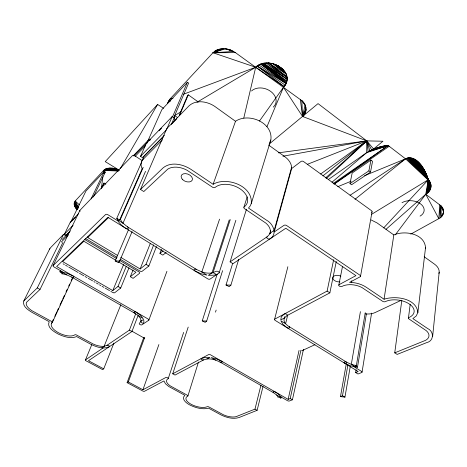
<?xml version="1.0" encoding="UTF-8"?>
<svg xmlns="http://www.w3.org/2000/svg" width="467" height="467" viewBox="0 0 467 467"><rect width="100%" height="100%" fill="white"/><g stroke="black" fill="none" stroke-linecap="round" stroke-linejoin="round"><path stroke-width="0.7" d="M332.008 182.194L366.729 152.61L366.776 140.888L318.045 103.616L269.138 144.081M385.964 229.344L425.764 194.254C431.234 191.709 432.921 183.899 428.274 179.748L408.018 157.793L405.554 158.833L350.057 195.27M427.9 192.69L428.274 179.748C425.297 170.525 419.448 157.373 408.018 157.793M197.033 102.22L255.706 67.254C267.649 54.773 297.683 71.527 283.469 87.282L259.454 121.052M401.83 300.234L394.738 352.848L397.166 354.406L426.768 342.585C434.088 340.98 434.17 331.36 427.649 328.546L412.869 318.605L416.208 315.99L417.866 312.551L425.525 247.691C424.637 233.547 404.685 230.173 393.827 234.948L384.055 299.224L366.134 287.176C361.254 283.989 355.393 282.447 349.59 282.383L360.039 276.838A1.932 1.144 10.1 0 0 359.946 275.197L286.703 225.579A1.996 1.267 14.5 0 0 283.948 225.368L274.199 231.976L291.653 168.569C291.91 163.666 288.565 159.387 284.771 156.655L268.653 145.085M427.241 193.245L428.274 179.748L427.457 177.145M432.652 336.333L439.184 272.185C439.435 268.864 437.1 266.009 434.543 264.182L424.182 256.745M417.877 312.481C416.348 298.08 395.24 295.494 384.055 299.224M287.228 79.273L287.042 81.077L262.874 63.506L287.228 79.273L287.117 77.429L268.496 63.033L263.954 63.284L287.228 79.273L266.19 63.033L287.117 77.429M230.249 219.618L213.028 272.681C220.646 275.699 210.594 275.203 208.533 275.267L211.983 272.921L216.087 271.368A1.775 1.004 17.7 0 1 218.463 271.671A1.775 1.004 17.7 0 1 218.86 273.183L210.092 279.068A1.751 0.975 18 0 1 207.751 278.834L107.889 217.289L56.659 266.534L148.156 319.031A1.559 0.771 19.7 0 1 148.704 320.274L141.98 324.787A1.541 0.747 19.9 0 1 140.018 324.571A1.541 0.747 19.9 0 1 139.376 323.368L140.888 321.267L143.538 319.469C144.385 321.745 143.97 325.341 140.701 321.804L141.215 320.444M101.368 188.493L102.804 176.935M103.254 173.321L103.61 170.437C107.941 166.556 114.59 168.003 119.354 170.268L105.233 161.617L157.607 104.439L163.538 108.303M426.529 193.77L428.274 179.748L426.861 175.516M408.45 318.091L410.184 304.379M425.525 247.691L425.344 248.543M362.048 372.129L371.598 313.123M366.391 313.777L357.483 367.225L355.334 365.894L356.391 365.463L365.258 312.668M353.939 366.712L361.546 371.411A1.623 0.8 10.9 0 1 361.616 372.567L357.985 373.997L355.65 372.567L356.128 369.701M355.609 366.998L351.312 364.342L360.413 311.641M426.208 173.917L428.274 179.748L425.764 194.254L395.286 234.86M346.321 363.618L340.472 396.617L344.944 397.125L350.303 366.216M340.472 396.617L342.48 395.759L347.845 365.229M77.248 209.701C74.948 207.64 72.782 203.717 75.228 200.973L103.61 170.437L106.692 168.581L104.462 169.684M441.297 216.84L443.65 212.141L440.988 205.947L441.297 216.84L442.949 214.616L443.65 212.141L442.792 208.311L440.988 205.947L440.147 217.809L439.756 204.885L438.805 218.655L425.764 194.254L439.756 204.885C445.162 208.031 444.625 216.309 438.805 218.655L410.767 234.13M360.547 276.184L372.065 211.703M351.365 281.023L351.307 282.582L351.785 281.046M370.518 172.066L372.538 161.319L370.932 160.105L352.182 172.977L349.981 183.584L351.587 184.757L370.518 172.066L368.889 170.846L370.932 160.105M439.184 272.185L438.916 273.534M338.808 285.103L342.48 266.575M287.018 315.604A1.71 0.928 14 0 0 286.65 314.238A1.71 0.928 14 0 0 284.333 314.005L281.338 316.743L280.737 319.936L284.479 317.957L287.018 315.604L329.848 292.867L336.298 261.462M355.65 372.567L358.183 371.557L275.186 320.403A1.687 0.899 14.4 0 1 274.9 319.06L327.122 291.081L333.66 259.681M280.369 396.611L287.485 400.686A1.442 0.648 13.8 0 0 289.464 400.966L292.418 399.805L303.462 349.357M203.635 359.876L175.032 375.065L172.732 373.798L208.574 354.593A1.5 0.718 16.9 0 1 210.588 354.856L288.151 399.355L290.217 398.538L300.9 350.215M288.151 399.355L299.043 350.443M169.258 101.847L168.756 100.539L167.706 103.143L169.632 99.401L212.999 52.742C218.97 46.782 229.058 48.008 235.45 52.643L301.845 100.679L305.091 104.982L302.528 116.452L366.776 140.888L382.94 141.238L373.553 149.002L366.729 152.61L328.307 179.556M280.836 398.158C280.404 395.275 277.69 393.459 275.396 392.041A1.454 0.665 14.3 0 0 273.434 391.749A1.454 0.665 14.3 0 0 273.586 392.724L276.592 394.983A11.687 5.277 14.6 0 1 277.988 397.289L278.828 397.008L280.836 398.158L281.163 396.746M243.786 118.034L255.706 67.254L257.194 66.01L260.808 64.119L286.557 82.805L261.824 63.781L286.837 81.953L262.874 63.506M346.718 362.252L287.748 325.744L285.606 323.724L287.637 315.272M284.479 317.957L284.823 316.544M143.766 337.501L127.094 382.654L142.791 391.013A1.319 0.555 18.6 0 0 144.513 391.264L163.923 380.961L165.487 383.786L168.803 386.524L184.891 395.321C180.455 399.046 187.249 403.914 190.618 405.368C196.122 407.936 202.532 409.711 208.568 408.17L220.803 414.807C226.308 417.545 232.922 419.401 238.987 417.556L257.119 410.318L263.026 386.442M127.094 382.654L128.314 381.959L142.943 389.758L165.773 377.523A1.383 0.613 18.1 0 1 167.565 377.762A1.383 0.613 18.1 0 1 168.091 378.743L167.402 379.204A11.231 4.927 17.7 0 0 170.508 386.028L187.32 395.216A1.348 0.578 17.3 0 1 187.74 396.133L187.331 396.355A12.049 5.143 16.9 0 0 191.19 404.323A12.049 5.143 16.9 0 0 206.758 406.897L207.22 406.71A1.331 0.566 16.5 0 1 208.982 406.99L223.43 414.789A10.922 4.647 15.8 0 0 236.016 416.687L254.976 409.127L260.936 385.246M274.578 319.41L287.865 266.721M291.618 167.215L274.123 230.663C270.796 231.79 269.512 234.755 267.071 236.816A1.938 1.197 15.5 0 0 267.538 238.567A1.938 1.197 15.5 0 0 270.148 238.754C277.818 234.031 273.049 223.53 266.558 220.208L248.479 208.048L250.143 206.052L251.269 203.536L270.837 139.96C273.399 122.681 248.642 112.261 235.502 121.286L213.121 184.267L191.061 169.433C183.105 164.267 171.202 161.325 163.164 167.828L140.514 189.439L143.795 191.546L167.764 169.13A16.759 10.794 22.2 0 1 187.028 170.245L212.462 187.174A2.055 1.343 20 0 0 215.176 187.384L215.9 186.829A18.301 11.85 18.7 0 1 240.126 188.872A18.301 11.85 18.7 0 1 244.883 206.309L244.2 206.875A2.014 1.29 17.4 0 0 244.667 208.772L265.758 223.033A15.966 9.959 16.4 0 1 269.827 233.675M251.269 203.536C253.044 185.749 226.618 176.363 213.121 184.267M49.438 249.547L50.448 247.79L63.553 234.364L66.098 235.876M269.862 233.558L270.65 230.751M232.654 263.429L226.01 284.993L229.169 286.65L230.891 285.133L238.713 259.337M215.497 312.154L216.145 310.07M187.909 395.958L198.463 362.071M394.738 352.848L425.612 340.32A14.915 7.933 8 0 0 426.196 330.618L408.969 318.961A1.874 1.027 7.9 0 1 408.964 317.519L409.769 317.14A16.923 9.433 8.4 0 0 409.302 303.988A16.923 9.433 8.4 0 0 386.145 301.256L385.304 301.629A1.891 1.068 9 0 1 382.701 301.343L361.995 287.567A15.242 8.721 10.5 0 0 343.443 285.769L341.937 286.446A1.874 1.086 11.1 0 1 339.363 286.119A1.874 1.086 11.1 0 1 339.264 284.578L355.942 275.641L285.792 228.258L232.98 263.703L230.091 261.87L246.465 209.228M243.902 207.29L247.183 196.858M217.237 274.006L202.246 320.876L205.176 322.358L206.677 321.086L222.596 270.65M219.128 272.862L235.858 220.319M211.983 272.921L229.239 219.893M270.837 139.96L269.704 142.575M172.732 373.798L188.207 327.081M168.219 378.597L183.642 332.399M201.837 271.94L196.549 269.488A1.763 0.987 18.8 0 0 194.26 269.342A1.763 0.987 18.8 0 0 194.792 270.848L200.927 273.72L206.974 275.116L201.837 271.94L219.56 219.157M142.943 389.758L158.891 344.553M128.314 381.959L144.752 337.32M148.862 320.099L166.929 271.327M113.884 343.122L103.727 368.854L88.456 360.711L131.939 331.529L138.156 315.266M101.882 347.792L104.118 346.275L106.978 345.329L129.417 330.111L135.681 313.847M166.17 252.495L162.808 255.122L159.924 253.347L161.471 249.314M120.118 259.185L139.972 271.047A1.687 0.905 21.1 0 0 142.161 271.263L148.85 266.032L156.445 246.57M120.79 257.37L140.147 268.963L146.025 264.328L153.684 244.866M140.147 268.963L150.351 243.313M104.118 346.275L120.865 304.682M119.505 260.282L138.921 271.87A1.681 0.899 21.2 0 1 139.534 273.318L133.089 278.35L130.328 276.721L133.06 269.961M113.283 292.71A1.594 0.806 21.6 0 0 114.759 292.681L120.708 288.028L128.985 267.801M49.811 248.631L23.782 301.005C22.107 306.364 28.411 310.158 32.276 312.516L49.216 321.705C46.472 327.408 54.108 331.763 58.276 334.086C63.851 336.643 70.628 339.03 76.629 336.579L90.779 344.255C96.342 346.975 103.388 349.555 109.36 346.683A1.436 0.648 20.4 0 0 108.817 345.615A1.436 0.648 20.4 0 0 106.978 345.329M116.114 260.446L83.856 241.229L62.636 261.584L112.78 290.579L118.005 286.452L126.347 266.225M85.432 359.987L91.795 344.634M112.78 290.579L123.644 264.462M266.972 126.674L283.469 87.282L302.528 116.452C307.747 112.547 306.696 104.497 301.845 100.679L302.528 116.452L304.665 114.053M128.536 229.595L115.18 260.96L118.42 262.617L119.692 261.035L132.091 231.603M188.283 94.836L180.064 114.275L179.299 115.057L187.53 95.63L188.283 94.836L198.294 101.981M171.307 124.561L174.138 117.947L172.165 116.575L146.294 143.404L140.514 156.334L142.453 157.618L164.396 135.319M173.771 117.69L188.604 83.079L187.43 82.233L161.815 109.692L146.656 143.643M140.514 189.439L166.725 128.664L188.977 105.863C196.233 99.214 207.833 101.462 215.223 106.727L235.502 121.286M172.165 116.575L166.468 129.791L140.514 156.334M172.533 116.832L187.43 82.233M141.816 161.786L116.791 218.282C118.268 222.66 121.951 225.876 125.746 228.293A1.85 1.057 23 0 0 128.092 228.509A1.85 1.057 23 0 0 127.52 226.845L123.008 223.203L145.529 171.348M116.791 218.282L119.628 220.039L142.412 168.173M119.628 220.039L120.428 219.292L143.206 167.384M142.406 160.455L142.995 159.124M52.339 322.463L72.957 277.661M51.487 323.514L53.302 319.568M54.82 316.282L56.939 311.676M57.546 310.362L58.457 308.389M59.969 305.097L62.088 300.497M62.695 299.178L64.51 295.232M66.028 291.945L67.236 289.312M68.754 286.026L69.659 284.053M71.177 280.766L72.385 278.134M117.666 255.502L87.691 237.551L88.298 236.238M101.327 188.113L103.995 183.058L105.805 184.202M101.561 188.201L103.995 183.058M60.529 270.475L59.904 271.782L66.857 273.166L72.94 275.874A1.646 0.823 23.3 0 1 73.704 277.246A1.646 0.823 23.3 0 1 71.72 277.106L66.845 274.911A13.263 6.515 23.3 0 0 61.983 273.831L62.473 272.512M93.4 196.957L105.297 172.06L104.264 171.401L85.934 191.05L70.581 222.444M91.071 198.913L104.264 171.401M53.075 265.641L79.875 210.442M104.229 346.263A11.838 5.341 20.9 0 1 93.318 344.08L76.629 335.067A1.448 0.648 21.6 0 0 74.825 334.821L74.44 335.078A13.158 5.873 22 0 1 58.463 332.726A13.158 5.873 22 0 1 51.942 322.872L52.263 322.569A1.477 0.66 22.5 0 0 51.533 321.43L32.007 310.765A12.381 5.61 23.3 0 1 26.566 302.266L40.022 289.435L62.917 242.408M23.782 301.005L37.296 287.917L63.553 234.364M70.231 230.996L66.162 235.129L64.458 234.119L70.266 222.257L78.666 213.547M217.459 49.776L214.283 51.568L223.314 48.702L212.999 52.742L255.706 67.254L284.14 86.629L286.213 83.634L260.808 64.119M120.445 168.389L157.607 104.439M383.681 227.914L428.274 179.748L425.513 172.358M104.304 173.123L105.297 172.06M133.399 155.669L149.446 138.985M72.064 220.909L75.526 217.324M149.638 140.549L150.637 139.516M159.095 130.754L161.582 128.174M135.068 156.457L145.704 145.459M172.177 123.475L176.695 118.857M64.458 234.119L73.08 225.304M62.158 239.507L69.711 231.836M163.526 136.592L144.7 155.704A16.24 10.49 24.1 0 0 142.797 159.352M61.253 242.122L68.427 234.866M162.423 139.831L143.065 159.399A16.304 10.461 24 0 0 142.021 168.424M133.801 155.966L147.216 142.68M87.691 237.551L108.566 217.523M326.544 178.452L366.776 140.888L373.553 149.002L388.211 145.529L405.554 158.833L429.091 180.711M61.854 273.825L62.467 273.253L59.904 271.782M325.622 177.904L366.776 140.888L371.621 149.849L388.211 145.529L334.425 183.671M354.978 199.327L405.554 158.833L364.616 175.662M322.901 175.884L366.776 140.888L369.817 150.742L388.211 145.529L333.146 183.543M130.328 276.721L135.967 272.267L118.595 261.923M159.924 253.347L163.106 250.837M291.653 168.569L301.017 161.459A1.862 1.313 13.9 0 1 303.608 161.594L371.51 210.699A1.81 1.191 8.6 0 1 371.569 212.403M320.636 174.01L366.776 140.888L368.177 151.67L388.211 145.529L381.889 146.387L373.553 149.002M334.051 184.237L389.244 146.235M103.178 347.897L85.543 359.853A1.372 0.584 20.7 0 0 86.15 360.857L102.553 369.59L103.727 368.854M230.091 261.87L267.101 236.787M349.981 183.584L368.889 170.846M371.703 214.254L428.274 179.748L424.766 170.852M174.705 120.702L174.565 115.606L180.805 111.887M118.729 171.033L103.61 170.437L108.04 168.248M219.292 49.193L214.283 51.568L221.259 48.831M400.674 300.544L375.065 312.581A14.506 8.132 10 0 1 365.106 313.877M301.74 350.805L314.927 344.687M337.769 186.701L351.196 181.184M118.636 170.274L103.61 170.437L109.511 168.073M307.268 164.361L366.776 140.888L278.385 152.843M173.047 98.128L169.632 99.401L170.251 101.427M183.297 94.299L255.706 67.254M366.729 152.61L388.211 145.529L385.882 145.704M117.737 169.539L103.61 170.437L111.076 168.056M235.45 52.643L212.999 52.742L225.421 48.807L231.69 50.489L227.546 49.146M116.073 168.943L103.61 170.437L112.71 168.196M375.585 148.22L388.211 145.529L383.932 145.984M377.68 147.514L388.211 145.529L381.889 146.387M282.932 156.223L366.776 140.888M103.61 170.437L114.386 168.494M379.794 146.901L388.211 145.529M206.881 358.977L203.606 359.888A1.483 0.701 17.1 0 1 201.639 359.584A1.483 0.701 17.1 0 1 201.271 358.504L205.2 357.401L209.905 357.43L206.881 358.977A12.014 5.639 16.7 0 1 215.701 360.127L220.01 362.036A1.489 0.706 16.4 0 0 221.965 362.24A1.489 0.706 16.4 0 0 221.568 361.154L216.384 358.854L211.23 357.605L215.701 360.127M119.692 261.035L115.18 260.96M230.891 285.133L226.01 284.993M206.677 321.086L202.246 320.876M212.999 52.742L233.634 51.475L225.421 48.807M356.391 365.463L356.245 365.451A13.572 6.853 11 0 1 351.161 364.295L346.677 362.229A1.634 0.817 11.4 0 0 344.448 362.007A1.634 0.817 11.4 0 0 344.593 363.18L350.157 365.719L357.483 367.225M66.845 274.911L61.586 271.946M371.084 219.922L377.038 222.905L393.827 234.948M278.56 66.016L273.131 63.775L268.496 63.033L286.948 76.5L285.991 73.739L273.131 63.775L268.496 63.033L285.991 73.739L286.382 74.65M342.48 395.759L344.944 397.125M37.296 287.917L40.022 289.435M254.976 409.127L257.119 410.318M131.712 331.074L144.408 338.207M129.417 330.111L131.939 331.529M63.133 272.191L53.968 266.937A1.67 0.835 24.1 0 1 53.168 265.507L105.554 214.563A1.88 1.074 24.2 0 1 107.941 214.75L118.058 220.996M71.673 277.083L134.718 313.188L143.171 318.646L140.672 315.441L136.224 312.184A1.57 0.776 20.3 0 0 134.21 311.933A1.57 0.776 20.3 0 0 134.677 313.164M219.969 362.018L273.621 392.741M280.667 397.347L276.592 394.983M290.217 398.538L292.418 399.805M63.08 263.808L64.341 264.538M65.596 265.262L67.481 266.348M68.737 267.071L78.158 272.512M79.419 273.242L83.815 275.775M85.07 276.505L86.955 277.591M88.216 278.314L92.612 280.854M93.867 281.578L95.122 282.307M96.383 283.031L98.268 284.117M99.524 284.841L100.779 285.57M102.034 286.294L103.919 287.38M105.18 288.104L109.576 290.643M110.831 291.373L112.716 292.459A1.594 0.806 21.6 0 0 112.991 292.599M118.005 286.452L120.708 288.028M85.379 238.421L117.019 257.329M84.428 239.349L116.376 258.414M146.025 264.328L148.85 266.032M284.14 86.629L257.194 66.01L286.213 83.634L258.905 64.96M117.369 219.718L123.008 223.203M285.606 323.724L280.918 320.823L282.844 324.25L286.989 327.676A1.675 0.887 13.9 0 0 289.26 327.957A1.675 0.887 13.9 0 0 289.126 326.678M127.468 226.816L196.595 269.517M327.122 291.081L329.848 292.867M174.565 115.606L177.588 117.596M142.33 160.741L134.73 155.733A1.763 1.127 25.7 0 0 132.465 155.61L79.968 210.296A1.576 0.887 25.4 0 0 80.114 211.306M257.194 66.01L285.308 85.204M283.002 69.466L277.532 65.462L285.53 72.84L283.002 69.466L277.532 65.462L273.131 63.775L285.53 72.84L281.379 67.966M77.68 208.977L74.416 205.521L75.479 207.634L77.119 209.07M76.284 208.685L77.23 209.514M79.419 204.92L75.228 200.973L78.409 207.336M75.479 207.634L77.54 209.613M406.343 158.383L429.576 181.412M407.16 158.039L428.274 179.748L429.996 182.124M408.899 157.659L428.274 179.748L430.346 182.854M301.845 100.679L304.245 103.47M74.171 204.493L77.785 208.726M409.816 157.636L428.274 179.748L430.627 183.589M410.75 157.718L428.274 179.748L430.837 184.337M74.136 203.507L77.966 208.527M411.707 157.904L428.274 179.748L430.977 185.09M412.676 158.202L428.274 179.748L431.047 185.837M413.657 158.605L428.274 179.748L431.041 186.584M74.3 202.579L77.82 207.792M414.643 159.119L428.274 179.748L430.965 187.331M415.636 159.732L428.274 179.748L430.819 188.061M416.628 160.444L428.274 179.748L430.597 188.785M74.667 201.732L78.363 208.025M417.609 161.261L428.274 179.748L430.311 189.491M418.584 162.172L428.274 179.748L429.955 190.18M419.547 163.17L428.274 179.748L429.535 190.845M420.487 164.261L428.274 179.748L429.05 191.488M421.403 165.435L428.274 179.748L428.508 192.106M422.296 166.684L428.274 179.748L423.978 169.398M423.155 168.009L428.274 179.748M120.428 219.292L120.468 219.402A15.353 8.937 23 0 0 123.107 223.319M305.091 104.982L306.008 108.122L302.528 116.452L300.339 99.453M443.329 209.572L443.65 212.141M401.999 202.69A13.047 8.604 5.6 0 1 420.516 203.857A13.047 8.604 5.6 0 1 420.072 216.11M339.947 281.893A5.446 3.199 11.2 0 1 332.761 277.62A5.446 3.199 11.2 0 1 340.852 276.178M285.67 323.812A13.905 7.443 13.4 0 1 284.508 317.875M251.544 90.977A13.963 10.601 19.3 0 1 270.755 91.439A13.963 10.601 19.3 0 1 273.265 107.106M212.129 272.903A14.623 8.342 18.5 0 1 201.674 271.887M138.384 315.867A12.662 6.164 20.4 0 1 140.882 321.343M306.066 109.687L305.389 112.681L302.528 116.452L306.066 109.687M182.714 179.696A5.925 3.841 21.9 0 0 192.258 180.093A5.925 3.841 21.9 0 0 185.411 173.613A5.925 3.841 21.9 0 0 182.714 179.696"/></g></svg>
